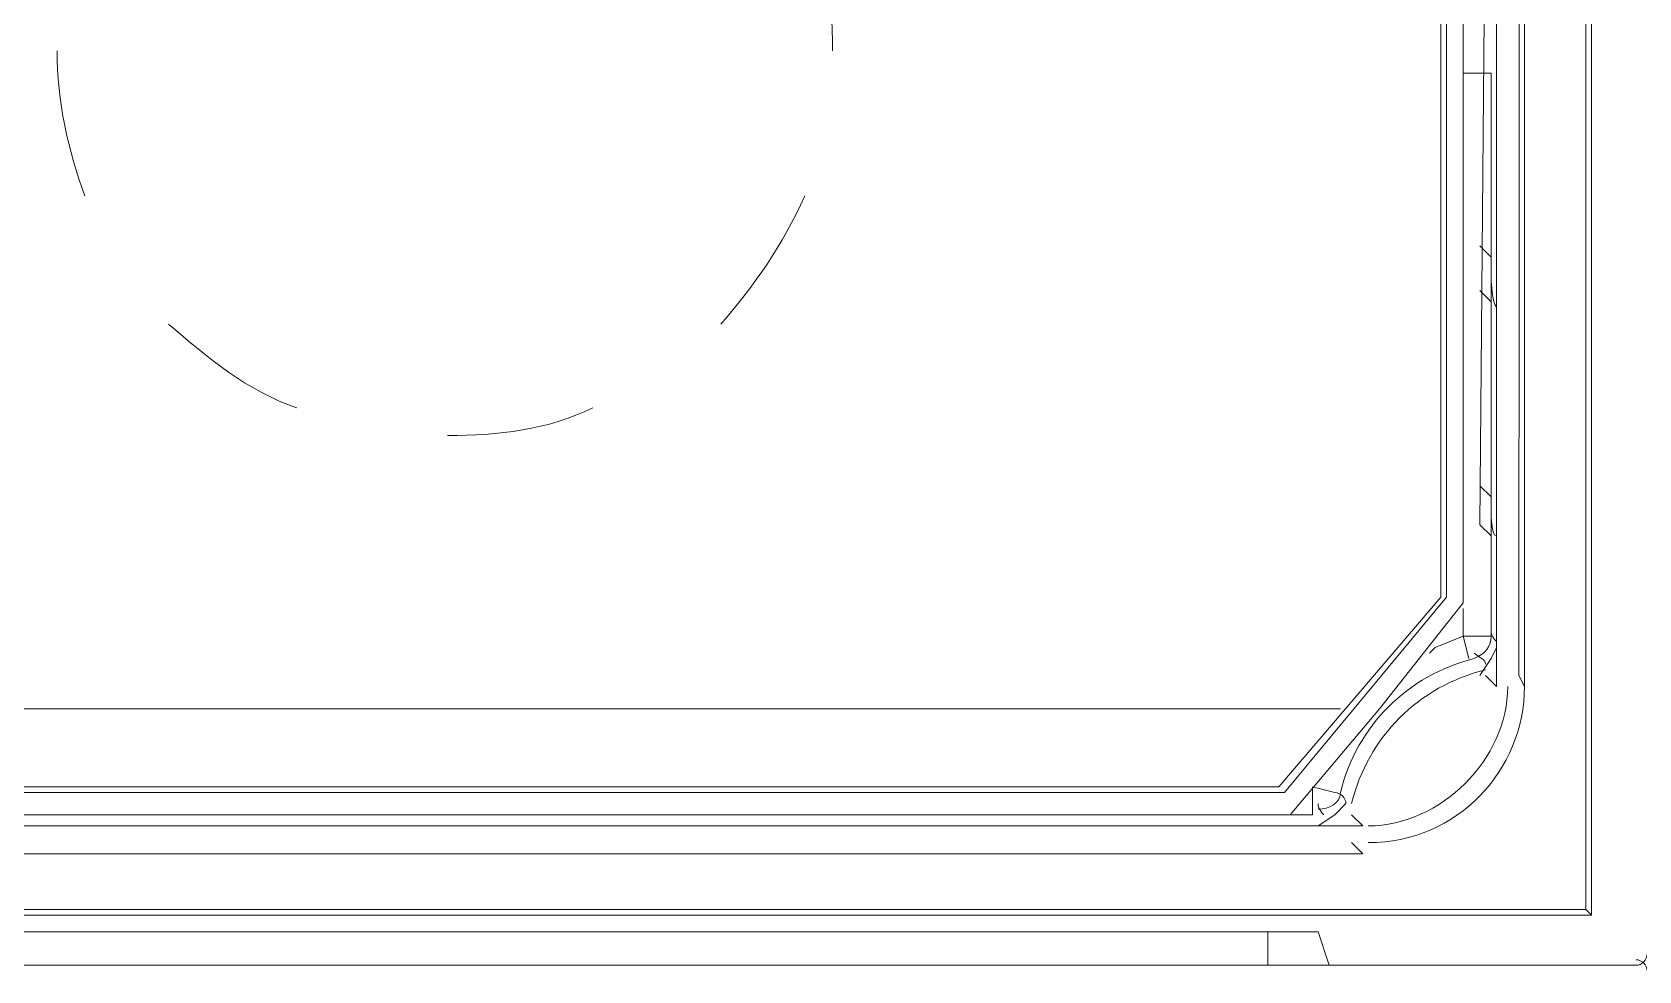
# Model space of a CAD drawing. Header units: metres. Extents: x 2999 to 3164, y 1641 to 1678.
# Drawn here: x 3006.2751 to 3006.722, y 1652.675 to 1652.9362 of the extents above; entities that cross this region are included whole.
import ezdxf

# ---------------------------------------------------------------- set-up
doc = ezdxf.new("R2010")
doc.units = ezdxf.units.M

msp = doc.modelspace()

# ---------------------------------------------------------------- linework, layer by layer
at = {"color": 7, "linetype": 'Continuous', "lineweight": 20, "true_color": 0x000007}
for points in [[(3006.70721, 1655.11773), (3006.70721, 1652.69204), (3006.70721, 1652.69204)], [(3006.70877, 1655.10997), (3006.70877, 1652.69049), (3006.70877, 1652.69049)], [(3006.69014, 1652.75412), (3006.68859, 1652.75722), (3006.69014, 1654.99978), (3006.68859, 1655.00289)], [(3006.69014, 1652.75412), (3006.69014, 1654.99978), (3006.68238, 1654.99513), (3006.68238, 1652.75412)], [(3006.67307, 1652.7774), (3006.67307, 1653.20729), (3006.67307, 1653.20729)], [(3006.68083, 1652.79602), (3006.67773, 1652.79912), (3006.68083, 1653.16849)], [(3006.66686, 1652.77895), (3006.66686, 1653.05209), (3006.66686, 1653.05209)], [(3006.66842, 1652.77895), (3006.66842, 1653.05364), (3006.66842, 1653.05364)], [(3006.67307, 1652.92483), (3006.68083, 1652.92483), (3006.68083, 1652.92483)], [(3006.68083, 1652.87362), (3006.68083, 1652.92483), (3006.68083, 1652.92483)], [(3006.68083, 1652.92483), (3006.68083, 1652.76808), (3006.68083, 1652.76808)], [(3006.68083, 1652.87362), (3006.67773, 1652.87672), (3006.67773, 1652.87672)], [(3006.68083, 1652.8612), (3006.67773, 1652.86431), (3006.67773, 1652.86431)], [(3006.68083, 1652.80688), (3006.67773, 1652.80999), (3006.67773, 1652.80999)], [(3006.68083, 1652.79602), (3006.67773, 1652.79912), (3006.67773, 1652.79912)], [(3006.62186, 1652.72618), (3006.66686, 1652.77895), (3006.66686, 1652.77895)], [(3006.62341, 1652.72463), (3006.66842, 1652.77895), (3006.66842, 1652.77895)], [(3006.64979, 1652.74791), (3006.67307, 1652.7774), (3006.67307, 1652.7774)], [(3006.67307, 1652.76808), (3006.67307, 1652.77584), (3006.67307, 1652.77584)], [(3006.66376, 1652.76343), (3006.66531, 1652.76498), (3006.67307, 1652.76808)], [(3006.67462, 1652.76188), (3006.67307, 1652.76808), (3006.68083, 1652.76808)], [(3006.68238, 1652.76498), (3006.68083, 1652.76188), (3006.67773, 1652.75722)], [(3006.68238, 1652.76498), (3006.68238, 1652.75412), (3006.68238, 1652.75412)], [(3006.68238, 1652.75412), (3006.67928, 1652.75722), (3006.67928, 1652.75722)], [(3006.10816, 1652.71842), (3006.62496, 1652.71842), (3006.64979, 1652.74791)], [(3006.11437, 1652.74791), (3006.63893, 1652.74791), (3006.63893, 1652.74791)], [(3006.11437, 1652.72618), (3006.62186, 1652.72618), (3006.62186, 1652.72618)], [(3006.63117, 1652.72618), (3006.63117, 1652.71842), (3006.63117, 1652.71842)], [(3006.63117, 1652.72618), (3006.63738, 1652.72463), (3006.63738, 1652.72463)], [(3006.11282, 1652.72463), (3006.62341, 1652.72463), (3006.62341, 1652.72463)], [(3006.64048, 1652.72153), (3006.63738, 1652.71842), (3006.63272, 1652.71532)], [(3006.63117, 1652.71842), (3006.62496, 1652.71842), (3006.62496, 1652.71842)], [(3006.64514, 1652.71532), (3006.64203, 1652.71842), (3006.64203, 1652.71842)], [(3006.64514, 1652.71532), (3005.53239, 1652.71532), (3005.53239, 1652.71532)], [(3006.64514, 1652.71532), (3006.63272, 1652.71532), (3006.63272, 1652.71532)], [(3005.53084, 1652.70756), (3006.64514, 1652.70756), (3006.64203, 1652.71066)], [(3006.64514, 1652.70756), (3005.53239, 1652.70756), (3005.53239, 1652.70756)], [(3006.14696, 1652.69049), (3006.70877, 1652.69049), (3006.70721, 1652.69204), (3005.46876, 1652.69204)], [(3006.61875, 1652.68583), (3005.55877, 1652.68583), (3005.55877, 1652.68583)], [(3006.61875, 1652.67652), (3006.61875, 1652.68583), (3006.63272, 1652.68583), (3006.63582, 1652.67652)], [(3005.4579, 1652.67652), (3006.72118, 1652.67652), (3006.72118, 1652.67652)], [(3006.72118, 1652.67652), (3006.14696, 1652.67652), (3006.14696, 1652.67652)]]:
    msp.add_lwpolyline(points, dxfattribs=at)
for points in [[(3006.4977, 1652.93104), (3006.4977, 1652.94656), (3006.49615, 1652.96053), (3006.48994, 1652.97294)], [(3006.28198, 1652.93104), (3006.28198, 1652.91707), (3006.28508, 1652.9031), (3006.28974, 1652.89069)], [(3006.46666, 1652.85499), (3006.47597, 1652.86586), (3006.48373, 1652.87672), (3006.48994, 1652.89069)], [(3006.68083, 1652.87362), (3006.68083, 1652.86741), (3006.68083, 1652.8612), (3006.68238, 1652.85965)], [(3006.68238, 1652.80999), (3006.68238, 1652.83482), (3006.68238, 1652.85499), (3006.68238, 1652.86275)], [(3006.31302, 1652.85499), (3006.32388, 1652.84568), (3006.33475, 1652.83637), (3006.34871, 1652.83171)], [(3006.39062, 1652.82395), (3006.40458, 1652.82395), (3006.41855, 1652.82551), (3006.43097, 1652.83171)], [(3006.68083, 1652.80844), (3006.68083, 1652.80068), (3006.68083, 1652.79602), (3006.68238, 1652.79602)], [(3006.67617, 1652.76188), (3006.67928, 1652.76343), (3006.68083, 1652.76498), (3006.68083, 1652.76808)], [(3006.68238, 1652.76653), (3006.68238, 1652.76653), (3006.68083, 1652.76808), (3006.68083, 1652.76964)], [(3006.67617, 1652.76188), (3006.65755, 1652.75722), (3006.64358, 1652.74325), (3006.63893, 1652.72463)], [(3006.67928, 1652.76033), (3006.67928, 1652.76188), (3006.67773, 1652.76188), (3006.67617, 1652.76343)], [(3006.67928, 1652.75877), (3006.66066, 1652.75412), (3006.64669, 1652.74015), (3006.64203, 1652.72153)], [(3006.64669, 1652.71532), (3006.66686, 1652.71532), (3006.68549, 1652.73394), (3006.68549, 1652.75412)], [(3006.64669, 1652.71066), (3006.67152, 1652.71066), (3006.69014, 1652.73084), (3006.69014, 1652.75412)], [(3006.64669, 1652.71532), (3006.66686, 1652.71532), (3006.68549, 1652.73394), (3006.68549, 1652.75412)], [(3006.64669, 1652.71066), (3006.67152, 1652.71066), (3006.69014, 1652.73084), (3006.69014, 1652.75412)], [(3006.63272, 1652.71997), (3006.63582, 1652.71997), (3006.63893, 1652.72153), (3006.63893, 1652.72463)], [(3006.63272, 1652.72153), (3006.63272, 1652.71997), (3006.63427, 1652.71842), (3006.63427, 1652.71842)], [(3006.63738, 1652.72463), (3006.63893, 1652.72463), (3006.64048, 1652.72308), (3006.64048, 1652.72153)], [(3006.72118, 1652.67652), (3006.72273, 1652.67652), (3006.72429, 1652.67807), (3006.72429, 1652.67962)], [(3006.72429, 1652.67497), (3006.72429, 1652.67652), (3006.72273, 1652.67807), (3006.72118, 1652.67807)]]:
    msp.add_open_spline(points, degree=3, dxfattribs=at)

doc.saveas('drawing.dxf')
